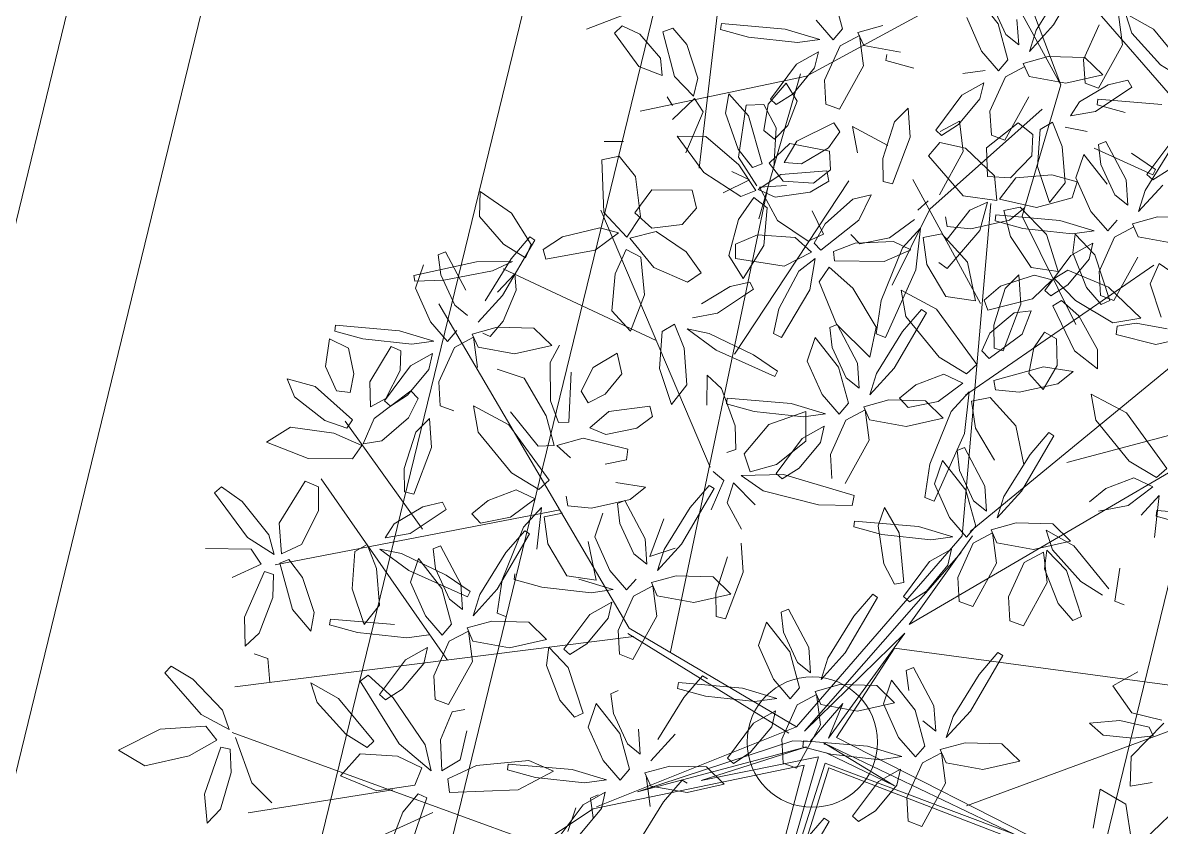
# Model space of a CAD drawing. Header units: millimetres. Extents: x 4980 to 19099, y 3891 to 5773.
# Drawn here: x 11190.07 to 11234.84, y 4907.15 to 4938.8 of the extents above; entities that cross this region are included whole.
import ezdxf

# ---------------------------------------------------------------- set-up
doc = ezdxf.new("R2010")
doc.units = ezdxf.units.MM
for name, color, linetype, lineweight in [('no3_ahşap gorunus on kalın', 34, 'Continuous', 20), ('no3_ölçü tefriş', 252, 'Continuous', 0), ('Poltroncine_Stift_Nr__1', 1, 'Continuous', 20)]:
    doc.layers.add(name, color=color, linetype=linetype, lineweight=lineweight)

# ---------------------------------------------------------------- blocks, each defined once
blk = doc.blocks.new('p34')
at = {"color": 68}
for p, q in [((1685.294, -14118.438), (1684.949, -14119.593)), ((1686.489, -14119.835), (1685.294, -14118.438)), ((1684.949, -14119.593), (1685.738, -14121.191)), ((1687.031, -14121.555), (1686.489, -14119.835)), ((1687.424, -14121.267), (1688.687, -14119.488)), ((1688.687, -14119.488), (1688.993, -14119.67)), ((1688.993, -14119.67), (1688.702, -14120.628)), ((1694.211, -14121.641), (1693.807, -14119.884)), ((1694.626, -14121.385), (1696.025, -14119.712)), ((1696.025, -14119.712), (1696.316, -14119.918)), ((1696.316, -14119.918), (1695.95, -14120.849)), ((1688.702, -14120.628), (1687.794, -14122.038)), ((1685.738, -14121.191), (1686.597, -14122.104)), ((1692.951, -14121.176), (1693.734, -14122.154)), ((1695.95, -14120.849), (1694.933, -14122.183)), ((1698.209, -14122.976), (1698.443, -14121.227)), ((1698.443, -14121.227), (1699.246, -14122.005)), ((1686.597, -14122.104), (1687.031, -14121.555)), ((1687.116, -14122.482), (1687.424, -14121.267)), ((1693.734, -14122.154), (1694.211, -14121.641)), ((1694.222, -14122.572), (1694.626, -14121.385)), ((1700.445, -14121.879), (1701.061, -14121.423)), ((1701.061, -14121.423), (1701.022, -14122.574)), ((1687.794, -14122.038), (1687.116, -14122.482)), ((1690.45, -14122.307), (1691.557, -14122.016)), ((1691.557, -14122.016), (1693.491, -14122.355)), ((1699.246, -14122.005), (1699.411, -14123.716)), ((1699.815, -14123.25), (1700.445, -14121.879)), ((1683.335, -14122.517), (1684.416, -14122.139)), ((1683.99, -14122.893), (1683.335, -14122.517)), ((1684.416, -14122.139), (1686.37, -14122.324)), ((1686.37, -14122.324), (1686.371, -14122.701)), ((1691.074, -14122.734), (1690.45, -14122.307)), ((1693.491, -14122.355), (1693.461, -14122.731)), ((1694.933, -14122.183), (1694.222, -14122.572)), ((1694.323, -14122.844), (1695.467, -14122.467)), ((1695.467, -14122.467), (1697.314, -14123.072)), ((1685.497, -14122.955), (1683.99, -14122.893)), ((1685.284, -14123.84), (1686.868, -14122.79)), ((1686.371, -14122.701), (1685.497, -14122.955)), ((1690.238, -14122.735), (1690.186, -14123.299)), ((1692.571, -14122.915), (1691.074, -14122.734)), ((1692.288, -14123.78), (1693.95, -14122.86)), ((1693.461, -14122.731), (1692.571, -14122.915)), ((1693.95, -14122.86), (1694.164, -14123.17)), ((1694.861, -14123.512), (1694.323, -14122.844)), ((1698.616, -14124.664), (1698.209, -14122.976)), ((1701.022, -14122.574), (1700.103, -14124.31)), ((1701.061, -14123.421), (1701.893, -14122.78)), ((1701.893, -14122.78), (1702.978, -14122.672)), ((1702.978, -14122.672), (1702.802, -14123.489)), ((1703.326, -14122.803), (1703.296, -14123.94)), ((1703.555, -14122.777), (1703.326, -14122.803)), ((1703.945, -14125.271), (1703.555, -14122.777)), ((1690.186, -14123.299), (1689.295, -14123.599)), ((1694.164, -14123.17), (1693.613, -14123.859)), ((1697.314, -14123.072), (1697.217, -14123.63)), ((1699.734, -14124.16), (1699.815, -14123.25)), ((1701.124, -14123.956), (1701.061, -14123.421)), ((1684.711, -14124.793), (1685.284, -14123.84)), ((1691.641, -14124.685), (1692.288, -14123.78)), ((1693.613, -14123.859), (1692.377, -14124.635)), ((1696.306, -14123.858), (1694.861, -14123.512)), ((1697.217, -14123.63), (1696.306, -14123.858)), ((1699.411, -14123.716), (1699.2, -14124.897)), ((1702.802, -14123.489), (1701.874, -14123.928)), ((1700.103, -14124.31), (1699.734, -14124.16)), ((1701.874, -14123.928), (1701.124, -14123.956)), ((1703.296, -14123.94), (1703.547, -14125.868)), ((1692.377, -14124.635), (1691.641, -14124.685)), ((1700.764, -14124.872), (1701.712, -14124.614)), ((1701.712, -14124.614), (1703.257, -14125.099)), ((1688.976, -14125.589), (1689.667, -14125.164)), ((1689.667, -14125.164), (1689.325, -14126.37)), ((1699.286, -14124.939), (1700.349, -14125.122)), ((1700.349, -14125.122), (1701.751, -14126.266)), ((1701.221, -14125.379), (1700.764, -14124.872)), ((1703.257, -14125.099), (1703.184, -14125.512)), ((1688.029, -14126.973), (1688.976, -14125.589)), ((1692.049, -14125.343), (1692.018, -14126.48)), ((1692.278, -14125.317), (1692.049, -14125.343)), ((1692.667, -14127.812), (1692.278, -14125.317)), ((1695.087, -14125.618), (1693.644, -14125.86)), ((1695.477, -14126.027), (1695.087, -14125.618)), ((1701.13, -14125.352), (1700.98, -14125.63)), ((1700.98, -14125.63), (1701.55, -14126.177)), ((1702.703, -14126.023), (1701.13, -14125.352)), ((1702.428, -14125.664), (1701.221, -14125.379)), ((1703.184, -14125.512), (1702.428, -14125.664)), ((1703.869, -14126.683), (1703.945, -14125.271)), ((1705.716, -14125.489), (1704.572, -14126.373)), ((1706.689, -14125.575), (1705.716, -14125.489)), ((1706.194, -14125.302), (1705.982, -14125.394)), ((1705.982, -14125.394), (1706.287, -14126.49)), ((1707.299, -14127.572), (1706.194, -14125.302)), ((1693.644, -14125.86), (1692.385, -14126.661)), ((1703.383, -14126.748), (1702.703, -14126.023)), ((1703.547, -14125.868), (1703.869, -14126.683)), ((1707.203, -14126.043), (1706.464, -14126.322)), ((1707.389, -14126.297), (1707.203, -14126.043)), ((1689.325, -14126.37), (1688.013, -14128.112)), ((1692.018, -14126.48), (1692.27, -14128.408)), ((1701.524, -14126.619), (1700.696, -14126.424)), ((1701.751, -14126.266), (1701.524, -14126.619)), ((1701.55, -14126.177), (1702.731, -14126.754)), ((1704.572, -14126.373), (1703.983, -14127.201)), ((1706.464, -14126.322), (1705.435, -14127.14)), ((1706.287, -14126.49), (1707.094, -14128.259)), ((1687.712, -14127.922), (1688.029, -14126.973)), ((1688.155, -14129.106), (1690.188, -14127.026)), ((1690.188, -14127.026), (1690.491, -14127.284)), ((1692.385, -14126.661), (1693.274, -14127.065)), ((1693.274, -14127.065), (1694.647, -14126.612)), ((1702.731, -14126.754), (1703.383, -14126.748)), ((1686.147, -14128.698), (1686.38, -14127.164)), ((1686.38, -14127.164), (1687.41, -14127.715)), ((1690.491, -14127.284), (1689.854, -14128.445)), ((1701.457, -14127.525), (1702.356, -14127.25)), ((1702.356, -14127.25), (1703.816, -14127.522)), ((1703.983, -14127.201), (1704.488, -14127.457)), ((1705.435, -14127.14), (1705.16, -14127.731)), ((1687.41, -14127.715), (1687.674, -14129.158)), ((1688.013, -14128.112), (1687.712, -14127.922)), ((1691.425, -14128.564), (1689.852, -14127.893)), ((1703.816, -14127.522), (1704.388, -14128.161)), ((1704.388, -14128.161), (1703.265, -14128.596)), ((1704.492, -14128.078), (1704.044, -14128.424)), ((1704.987, -14128.966), (1704.492, -14128.078)), ((1705.009, -14128.198), (1706.251, -14128.874)), ((1686.713, -14130.086), (1686.147, -14128.698)), ((1692.105, -14129.288), (1691.425, -14128.564)), ((1692.27, -14128.408), (1692.591, -14129.223)), ((1704.044, -14128.424), (1704.133, -14129.884)), ((1704.632, -14128.476), (1704.57, -14128.785)), ((1687.417, -14130.585), (1688.155, -14129.106)), ((1687.674, -14129.158), (1687.45, -14130.202)), ((1675.098, -14130.847), (1676.139, -14129.606)), ((1676.139, -14129.606), (1676.493, -14129.832)), ((1685.572, -14129.886), (1684.031, -14129.676)), ((1703.386, -14129.355), (1703.285, -14130.469)), ((1676.493, -14129.832), (1676.343, -14130.589)), ((1686.415, -14130.294), (1685.572, -14129.886)), ((1687.45, -14130.202), (1686.713, -14130.086)), ((1684.331, -14130.496), (1686.349, -14130.665)), ((1686.349, -14130.665), (1686.415, -14130.294))]:
    blk.add_line(p, q, dxfattribs=at)
at = {"color": 44}
for p, q in [((1694.436, -14137.067), (1688.808, -14122.302)), ((1685.654, -14135.103), (1687.026, -14122.623)), ((1698.592, -14133.078), (1693.838, -14122.703)), ((1691.802, -14130.168), (1697.552, -14123.652)), ((1686.342, -14129.293), (1684.107, -14123.977)), ((1696.572, -14127.998), (1699.979, -14124.041)), ((1685.85, -14131.036), (1680.9, -14124.728)), ((1694.72, -14136.809), (1705.34, -14126.519)), ((1679.44, -14133.399), (1676.031, -14128.502)), ((1705.965, -14135.169), (1707.275, -14128.65)), ((1676.283, -14137.346), (1673.404, -14131.319)), ((1701.623, -14138.41), (1710.428, -14131.837)), ((1682.755, -14132.766), (1671.775, -14134.094)), ((1687.482, -14137.116), (1682.755, -14132.766)), ((1676.318, -14137.098), (1670.396, -14136.858)), ((1692.198, -14143.891), (1694.497, -14136.818)), ((1692.508, -14144.125), (1694.72, -14136.809)), ((1691.114, -14144.782), (1687.482, -14137.116)), ((1692.508, -14144.125), (1687.589, -14137.234)), ((1682.842, -14144.569), (1676.283, -14137.346)), ((1694.199, -14138.612), (1712.916, -14138.004)), ((1691.944, -14144.122), (1688.533, -14138.654)), ((1688.533, -14138.654), (1691.834, -14144.693)), ((1706.176, -14138.29), (1713.856, -14141.038)), ((1691.834, -14144.693), (1689.564, -14140.991)), ((1689.564, -14140.991), (1691.56, -14145.247)), ((1677.216, -14146.653), (1672.35, -14143.293)), ((1710.391, -14147.209), (1714.509, -14143.47)), ((1692.072, -14144.782), (1691.944, -14144.122)), ((1692.412, -14144.474), (1697.09, -14147.395)), ((1700.697, -14148.791), (1692.412, -14144.474)), ((1692.508, -14144.125), (1701.348, -14148.674)), ((1681.141, -14144.583), (1678.323, -14147.141)), ((1691.114, -14144.782), (1681.141, -14144.583)), ((1691.56, -14145.247), (1681.376, -14144.838)), ((1681.376, -14144.838), (1691.38, -14145.568)), ((1693.827, -14145.686), (1692.072, -14144.782)), ((1683.379, -14145.161), (1673.489, -14159.11)), ((1681.275, -14145.128), (1678.323, -14147.141)), ((1691.245, -14145.741), (1681.275, -14145.128)), ((1690.433, -14153.439), (1692.127, -14145.361)), ((1692.127, -14145.361), (1691.165, -14148.417)), ((1689.745, -14157.312), (1691.245, -14145.741)), ((1692.477, -14145.759), (1689.745, -14157.312)), ((1691.38, -14145.568), (1690.433, -14153.439)), ((1691.165, -14148.417), (1691.795, -14145.506)), ((1697.09, -14147.395), (1692.365, -14145.451)), ((1692.365, -14145.451), (1693.827, -14145.686)), ((1696.426, -14147.139), (1692.477, -14145.759)), ((1701.348, -14148.674), (1714.309, -14146.676)), ((1672.948, -14146.882), (1669.312, -14149.94)), ((1678.323, -14147.141), (1672.948, -14146.882)), ((1696.426, -14147.139), (1697.633, -14158.576)), ((1701.444, -14149.067), (1697.468, -14147.471)), ((1709.373, -14159.799), (1697.468, -14147.471)), ((1706.751, -14147.489), (1713.483, -14153.476)), ((1701.586, -14148.938), (1711.355, -14156.272)), ((1691.075, -14151.353), (1700.732, -14165.701)), ((1705.13, -14151.986), (1709.373, -14159.799))]:
    blk.add_line(p, q, dxfattribs=at)
at = {"color": 66}
for p, q in [((1699.2, -14124.897), (1698.616, -14124.664)), ((1699.567, -14125.617), (1699.286, -14124.939)), ((1700.696, -14126.424), (1699.567, -14125.617)), ((1694.647, -14126.612), (1695.477, -14126.027)), ((1695.413, -14126.554), (1694.872, -14127.859)), ((1695.445, -14127.429), (1695.413, -14126.554)), ((1706.106, -14127.429), (1707.389, -14126.297)), ((1696.51, -14126.865), (1695.893, -14126.654)), ((1695.893, -14126.654), (1696.293, -14127.563)), ((1697.432, -14127.802), (1696.51, -14126.865)), ((1697.827, -14127.336), (1697.837, -14126.959)), ((1697.837, -14126.959), (1698.717, -14126.729)), ((1698.717, -14126.729), (1700.222, -14126.833)), ((1700.222, -14126.833), (1700.867, -14127.227)), ((1695.041, -14129.331), (1695.445, -14127.429)), ((1699.776, -14127.575), (1697.827, -14127.336)), ((1700.867, -14127.227), (1699.776, -14127.575)), ((1709.056, -14127.259), (1708.222, -14128.44)), ((1710.011, -14127.055), (1709.056, -14127.259)), ((1709.476, -14128.448), (1710.011, -14127.055)), ((1689.852, -14127.893), (1689.702, -14128.17)), ((1694.872, -14127.859), (1694.409, -14130.341)), ((1696.293, -14127.563), (1697.554, -14128.72)), ((1697.787, -14128.508), (1697.432, -14127.802)), ((1701.39, -14128.088), (1701.457, -14127.525)), ((1707.641, -14128.944), (1707.299, -14127.572)), ((1689.702, -14128.17), (1690.272, -14128.717)), ((1694.438, -14128.029), (1693.294, -14128.913)), ((1695.411, -14128.115), (1694.438, -14128.029)), ((1694.491, -14129.289), (1695.411, -14128.115)), ((1707.732, -14128.861), (1705.883, -14128.258)), ((1707.094, -14128.259), (1707.641, -14128.944)), ((1689.854, -14128.445), (1688.351, -14130.104)), ((1690.272, -14128.717), (1691.453, -14129.294)), ((1694.829, -14129.969), (1696.111, -14128.837)), ((1695.925, -14128.583), (1695.186, -14128.862)), ((1696.111, -14128.837), (1695.925, -14128.583)), ((1697.554, -14128.72), (1697.787, -14128.508)), ((1700.797, -14129.224), (1701.756, -14128.794)), ((1701.756, -14128.794), (1701.364, -14130.323)), ((1704.57, -14128.785), (1705.276, -14129.141)), ((1707.196, -14129.148), (1706.333, -14128.656)), ((1708.222, -14128.44), (1707.903, -14129.405)), ((1708.46, -14129.501), (1709.476, -14128.448)), ((1693.294, -14128.913), (1692.706, -14129.742)), ((1695.186, -14128.862), (1694.157, -14129.68)), ((1699.551, -14130.874), (1700.797, -14129.224)), ((1705.293, -14130.379), (1704.987, -14128.966)), ((1705.276, -14129.141), (1706.574, -14129.345)), ((1706.251, -14128.874), (1708.67, -14129.595)), ((1706.574, -14129.345), (1707.196, -14129.148)), ((1708.746, -14129.378), (1707.732, -14128.861)), ((1691.453, -14129.294), (1692.105, -14129.288)), ((1693.21, -14129.997), (1694.491, -14129.289)), ((1694.157, -14129.68), (1693.882, -14130.271)), ((1694.634, -14130.393), (1695.041, -14129.331)), ((1707.903, -14129.405), (1708.46, -14129.501)), ((1708.67, -14129.595), (1708.746, -14129.378)), ((1688.351, -14130.104), (1687.417, -14130.585)), ((1690.112, -14130.628), (1690.18, -14130.065)), ((1690.18, -14130.065), (1691.078, -14129.79)), ((1691.078, -14129.79), (1692.539, -14130.062)), ((1692.539, -14130.062), (1693.111, -14130.701)), ((1692.706, -14129.742), (1693.21, -14129.997)), ((1693.882, -14130.271), (1694.829, -14129.969)), ((1697.617, -14129.738), (1697.348, -14130.162)), ((1697.348, -14130.162), (1697.846, -14131.243)), ((1698.284, -14130.237), (1697.617, -14129.738)), ((1708.045, -14130.193), (1708.391, -14129.995)), ((1708.391, -14129.995), (1709.057, -14130.621)), ((1672.087, -14130.966), (1671.902, -14130.222)), ((1676.343, -14130.589), (1675.616, -14131.594)), ((1691.987, -14131.136), (1690.112, -14130.628)), ((1693.214, -14130.618), (1692.766, -14130.964)), ((1693.709, -14131.506), (1693.214, -14130.618)), ((1694.409, -14130.341), (1694.634, -14130.393)), ((1698.948, -14131.205), (1698.284, -14130.237)), ((1708.844, -14131.988), (1708.045, -14130.193)), ((1709.057, -14130.621), (1709.746, -14131.962)), ((1674.972, -14131.821), (1675.098, -14130.847)), ((1688.696, -14130.645), (1687.526, -14130.988)), ((1687.526, -14130.988), (1688.114, -14131.581)), ((1689.872, -14130.835), (1688.696, -14130.645)), ((1690.074, -14131.295), (1689.872, -14130.835)), ((1693.111, -14130.701), (1691.987, -14131.136)), ((1692.766, -14130.964), (1692.855, -14132.424)), ((1694.606, -14130.798), (1693.732, -14130.738)), ((1693.732, -14130.738), (1694.973, -14131.414)), ((1699.174, -14132.068), (1699.551, -14130.874)), ((1675.044, -14132.3), (1676.639, -14131.445)), ((1676.639, -14131.445), (1676.878, -14131.79)), ((1686.764, -14131.488), (1687.271, -14131.287)), ((1687.498, -14134.079), (1686.764, -14131.488)), ((1687.271, -14131.287), (1688.052, -14132.266)), ((1697.846, -14131.243), (1698.783, -14132.024)), ((1698.783, -14132.024), (1698.948, -14131.205)), ((1675.616, -14131.594), (1674.972, -14131.821)), ((1676.878, -14131.79), (1676.379, -14132.479)), ((1688.114, -14131.581), (1689.287, -14131.57)), ((1674.2, -14132.216), (1673.92, -14132.499)), ((1674.467, -14133.211), (1675.044, -14132.3)), ((1688.052, -14132.266), (1688.726, -14134.221)), ((1699.623, -14132.377), (1699.174, -14132.068)), ((1673.386, -14132.626), (1674.396, -14133.275)), ((1676.379, -14132.479), (1675.201, -14133.212)), ((1674.396, -14133.275), (1673.956, -14133.724)), ((1675.201, -14133.212), (1674.467, -14133.211)), ((1673.956, -14133.724), (1672.241, -14133.452)), ((1677.272, -14133.626), (1677.241, -14134.764)), ((1677.501, -14133.601), (1677.272, -14133.626)), ((1677.89, -14136.095), (1677.501, -14133.601)), ((1688.166, -14133.487), (1688.136, -14134.625)), ((1688.395, -14133.462), (1688.166, -14133.487)), ((1688.785, -14135.956), (1688.395, -14133.462)), ((1688.549, -14135.256), (1687.498, -14134.079)), ((1688.136, -14134.625), (1688.387, -14136.553)), ((1688.726, -14134.221), (1688.549, -14135.256)), ((1677.241, -14134.764), (1677.493, -14136.692)), ((1671.792, -14136.131), (1671.058, -14135.243)), ((1671.638, -14136.465), (1672.554, -14135.503)), ((1671.951, -14135.381), (1671.792, -14136.131)), ((1672.554, -14135.503), (1674.621, -14135.305)), ((1674.621, -14135.305), (1674.8, -14135.974)), ((1674.8, -14135.974), (1674.036, -14136.66)), ((1670.178, -14136.083), (1671.155, -14136.461)), ((1675.075, -14136.176), (1674.925, -14136.453)), ((1676.648, -14136.847), (1675.075, -14136.176)), ((1677.814, -14137.507), (1677.89, -14136.095)), ((1670.508, -14137.585), (1671.613, -14136.585)), ((1671.155, -14136.461), (1670.892, -14137.062)), ((1671.613, -14136.585), (1671.927, -14137.595)), ((1672.054, -14137.426), (1672.614, -14136.724)), ((1674.036, -14136.66), (1672.481, -14136.956)), ((1672.614, -14136.724), (1673.558, -14137.339)), ((1674.925, -14136.453), (1675.495, -14137.001)), ((1677.328, -14137.572), (1676.648, -14136.847)), ((1677.493, -14136.692), (1677.814, -14137.507)), ((1673.558, -14137.339), (1673.639, -14138.924)), ((1675.495, -14137.001), (1676.676, -14137.578)), ((1678.517, -14137.197), (1677.929, -14138.025)), ((1672.267, -14138.604), (1672.054, -14137.426)), ((1676.676, -14137.578), (1677.328, -14137.572)), ((1678.433, -14138.281), (1679.714, -14137.573)), ((1675.403, -14138.349), (1676.301, -14138.074)), ((1676.301, -14138.074), (1677.762, -14138.346)), ((1677.929, -14138.025), (1678.433, -14138.281)), ((1675.335, -14138.911), (1675.403, -14138.349)), ((1677.762, -14138.346), (1678.334, -14138.985)), ((1673.639, -14138.924), (1672.934, -14139.129)), ((1677.21, -14139.42), (1675.335, -14138.911)), ((1678.334, -14138.985), (1677.21, -14139.42)), ((1678.437, -14138.902), (1677.989, -14139.247)), ((1678.932, -14139.79), (1678.437, -14138.902)), ((1673.828, -14140.004), (1674.787, -14139.573)), ((1674.787, -14139.573), (1674.396, -14141.103)), ((1677.989, -14139.247), (1678.078, -14140.708)), ((1677.63, -14140.231), (1677.599, -14141.368)), ((1677.859, -14140.206), (1677.63, -14140.231))]:
    blk.add_line(p, q, dxfattribs=at)
at = {"color": 64}
for p, q in [((1704.133, -14129.884), (1704.797, -14131.22)), ((1701.364, -14130.323), (1699.623, -14132.377)), ((1700.821, -14131.648), (1701.878, -14130.272)), ((1703.285, -14130.469), (1702.057, -14131.672)), ((1704.797, -14131.22), (1705.293, -14130.379)), ((1696.454, -14131.401), (1694.606, -14130.798)), ((1694.015, -14132.919), (1693.709, -14131.506)), ((1694.056, -14131.628), (1695.374, -14131.51)), ((1694.973, -14131.414), (1697.392, -14132.135)), ((1695.374, -14131.51), (1697.589, -14131.832)), ((1697.468, -14131.918), (1696.454, -14131.401)), ((1702.674, -14131.693), (1704.136, -14131.323)), ((1704.136, -14131.323), (1704.878, -14131.515)), ((1710.362, -14131.973), (1712.36, -14131.405)), ((1712.36, -14131.405), (1712.656, -14132.03)), ((1694.01, -14132.023), (1694.056, -14131.628)), ((1695.498, -14131.964), (1695.467, -14133.101)), ((1695.726, -14131.939), (1695.498, -14131.964)), ((1697.392, -14132.135), (1697.468, -14131.918)), ((1697.589, -14131.832), (1698.51, -14132.338)), ((1701.005, -14132.25), (1700.821, -14131.648)), ((1702.057, -14131.672), (1701.005, -14132.25)), ((1701.915, -14132.202), (1702.674, -14131.693)), ((1709.746, -14131.962), (1709.726, -14132.729)), ((1698.51, -14132.338), (1696.87, -14132.551)), ((1700.676, -14132.987), (1701.027, -14132.343)), ((1701.027, -14132.343), (1701.553, -14133.285)), ((1702.029, -14132.583), (1701.915, -14132.202)), ((1703.958, -14132.208), (1702.029, -14132.583)), ((1709.726, -14132.729), (1708.844, -14131.988)), ((1709.636, -14133.084), (1710.362, -14131.973)), ((1712.656, -14132.03), (1712.029, -14132.843)), ((1692.855, -14132.424), (1693.519, -14133.76)), ((1697.182, -14132.921), (1698.174, -14132.525)), ((1698.174, -14132.525), (1698.489, -14133.202)), ((1702.946, -14133.155), (1703.323, -14132.77)), ((1703.323, -14132.77), (1704.345, -14133.016)), ((1712.029, -14132.843), (1710.553, -14133.415)), ((1693.519, -14133.76), (1694.015, -14132.919)), ((1695.467, -14133.101), (1695.718, -14135.029)), ((1696.131, -14133.945), (1697.182, -14132.921)), ((1699.172, -14133.181), (1698.827, -14133.333)), ((1701.553, -14133.285), (1701.542, -14135.094)), ((1703.439, -14133.722), (1702.946, -14133.155)), ((1704.345, -14133.016), (1705.111, -14133.791)), ((1706.084, -14134.092), (1706.68, -14133.201)), ((1706.68, -14133.201), (1708.13, -14132.973)), ((1708.13, -14132.973), (1709.159, -14133.168)), ((1708.726, -14134.39), (1709.632, -14133.207)), ((1709.159, -14133.168), (1709.009, -14133.807)), ((1709.632, -14133.207), (1710.124, -14134.144)), ((1710.553, -14133.415), (1709.636, -14133.084)), ((1710.218, -14133.955), (1710.642, -14133.163)), ((1710.642, -14133.163), (1711.681, -14133.597)), ((1698.827, -14133.333), (1698.959, -14134.26)), ((1701.9, -14134.124), (1702.007, -14133.45)), ((1702.007, -14133.45), (1702.804, -14134.026)), ((1704.364, -14134.167), (1703.439, -14133.722)), ((1711.681, -14133.597), (1712.048, -14135.141)), ((1691.321, -14134.842), (1692.515, -14134.003)), ((1692.515, -14134.003), (1693.247, -14133.916)), ((1693.247, -14133.916), (1692.648, -14134.852)), ((1696.248, -14135.107), (1696.131, -14133.945)), ((1702.436, -14135.243), (1701.9, -14134.124)), ((1702.804, -14134.026), (1703.397, -14135.533)), ((1705.111, -14133.791), (1704.364, -14134.167)), ((1707.601, -14134.295), (1706.084, -14134.092)), ((1709.009, -14133.807), (1707.601, -14134.295)), ((1710.124, -14134.144), (1709.626, -14135.48)), ((1710.641, -14135.074), (1710.218, -14133.955)), ((1712.824, -14135.418), (1713.963, -14134.069)), ((1713.963, -14134.069), (1714.22, -14135.158)), ((1693.301, -14134.514), (1693.151, -14134.791)), ((1694.874, -14135.185), (1693.301, -14134.514)), ((1696.04, -14135.844), (1696.116, -14134.433)), ((1697.652, -14134.445), (1696.248, -14135.107)), ((1697.887, -14134.65), (1696.743, -14135.534)), ((1698.86, -14134.736), (1697.887, -14134.65)), ((1698.959, -14134.26), (1699.644, -14135.657)), ((1701.126, -14135.14), (1700.758, -14134.372)), ((1708.476, -14135.818), (1708.726, -14134.39)), ((1690.806, -14135.558), (1691.321, -14134.842)), ((1692.648, -14134.852), (1691.036, -14135.857)), ((1693.151, -14134.791), (1693.721, -14135.339)), ((1695.718, -14135.029), (1696.04, -14135.844)), ((1700.262, -14136.123), (1700.157, -14134.95)), ((1701.542, -14135.094), (1701.126, -14135.14)), ((1711.392, -14135.47), (1710.641, -14135.074)), ((1693.721, -14135.339), (1694.902, -14135.915)), ((1695.554, -14135.909), (1694.874, -14135.185)), ((1696.743, -14135.534), (1696.154, -14136.363)), ((1698.635, -14135.483), (1697.606, -14136.301)), ((1698.277, -14136.591), (1699.56, -14135.459)), ((1699.374, -14135.205), (1698.635, -14135.483)), ((1699.56, -14135.459), (1699.374, -14135.205)), ((1703.03, -14135.736), (1702.436, -14135.243)), ((1703.397, -14135.533), (1703.03, -14135.736)), ((1704.923, -14135.551), (1703.665, -14136.352)), ((1706.366, -14135.309), (1704.923, -14135.551)), ((1706.757, -14135.718), (1706.366, -14135.309)), ((1709.626, -14135.48), (1708.962, -14136.255)), ((1712.048, -14135.141), (1711.392, -14135.47)), ((1712.258, -14137.059), (1712.824, -14135.418)), ((1714.22, -14135.158), (1713.439, -14136.689)), ((1688.709, -14137.368), (1688.785, -14135.956)), ((1691.036, -14135.857), (1690.806, -14135.558)), ((1694.902, -14135.915), (1695.554, -14135.909)), ((1699.644, -14135.657), (1700.262, -14136.123)), ((1705.927, -14136.303), (1706.757, -14135.718)), ((1708.962, -14136.255), (1708.476, -14135.818)), ((1714.03, -14136.513), (1715.299, -14135.697)), ((1715.299, -14135.697), (1716.064, -14135.644)), ((1716.064, -14135.644), (1715.411, -14136.594)), ((1667.963, -14136.813), (1668.711, -14136.044)), ((1668.711, -14136.044), (1670.178, -14136.083)), ((1687.543, -14136.708), (1685.969, -14136.037)), ((1687.352, -14136.458), (1686.38, -14136.372)), ((1690.556, -14136.173), (1689.412, -14137.057)), ((1691.529, -14136.259), (1690.556, -14136.173)), ((1690.608, -14137.433), (1691.529, -14136.259)), ((1693.628, -14136.687), (1694.527, -14136.412)), ((1694.527, -14136.412), (1695.987, -14136.683)), ((1696.154, -14136.363), (1696.659, -14136.619)), ((1697.606, -14136.301), (1697.331, -14136.893)), ((1703.665, -14136.352), (1704.553, -14136.756)), ((1704.553, -14136.756), (1705.927, -14136.303)), ((1707.172, -14136.345), (1707.573, -14137.254)), ((1669.418, -14137.287), (1667.963, -14136.813)), ((1686.39, -14136.862), (1687.571, -14137.439)), ((1688.223, -14137.432), (1687.543, -14136.708)), ((1688.387, -14136.553), (1688.709, -14137.368)), ((1692.043, -14136.728), (1691.304, -14137.007)), ((1692.229, -14136.982), (1692.043, -14136.728)), ((1693.561, -14137.249), (1693.628, -14136.687)), ((1695.987, -14136.683), (1696.56, -14137.323)), ((1697.331, -14136.893), (1698.277, -14136.591)), ((1708.711, -14137.493), (1707.789, -14136.556)), ((1713.439, -14136.689), (1712.625, -14137.57)), ((1713.472, -14137.236), (1714.03, -14136.513)), ((1715.411, -14136.594), (1713.702, -14137.561)), ((1670.892, -14137.062), (1669.418, -14137.287)), ((1687.867, -14136.927), (1687.127, -14137.206)), ((1688.052, -14137.181), (1687.867, -14136.927)), ((1689.412, -14137.057), (1688.823, -14137.886)), ((1691.304, -14137.007), (1690.275, -14137.825)), ((1695.436, -14137.758), (1693.561, -14137.249)), ((1698.206, -14137.822), (1697.652, -14136.93)), ((1697.652, -14136.93), (1699.22, -14137.114)), ((1709.83, -14137.432), (1710.381, -14137.303)), ((1710.381, -14137.303), (1710.947, -14138.053)), ((1712.625, -14137.57), (1712.258, -14137.059)), ((1713.702, -14137.561), (1713.472, -14137.236)), ((1714.752, -14137.813), (1714.988, -14137.328)), ((1714.988, -14137.328), (1716.034, -14137.236)), ((1716.034, -14137.236), (1717.007, -14137.729)), ((1670.004, -14138.943), (1670.508, -14137.585)), ((1687.571, -14137.439), (1688.223, -14137.432)), ((1689.328, -14138.142), (1690.608, -14137.433)), ((1698.054, -14137.419), (1697.18, -14137.359)), ((1697.18, -14137.359), (1698.422, -14138.035)), ((1699.903, -14138.022), (1698.054, -14137.419)), ((1705.114, -14137.437), (1703.966, -14137.697)), ((1709.066, -14138.199), (1708.711, -14137.493)), ((1709.994, -14139.368), (1709.83, -14137.432)), ((1712.547, -14138.374), (1712.675, -14137.652)), ((1712.675, -14137.652), (1713.472, -14138.378)), ((1688.823, -14137.886), (1689.328, -14138.142)), ((1690.275, -14137.825), (1690, -14138.416)), ((1690, -14138.416), (1690.946, -14138.114)), ((1698.422, -14138.035), (1700.841, -14138.756)), ((1700.917, -14138.539), (1699.903, -14138.022)), ((1708.833, -14138.411), (1709.066, -14138.199)), ((1710.947, -14138.053), (1711.192, -14139.518)), ((1715.4, -14138.193), (1714.752, -14137.813)), ((1716.419, -14138.322), (1715.4, -14138.193)), ((1672.934, -14139.129), (1672.267, -14138.604)), ((1700.841, -14138.756), (1700.917, -14138.539)), ((1701.487, -14138.568), (1701.24, -14139.054)), ((1713.064, -14139.662), (1712.547, -14138.374)), ((1713.472, -14138.378), (1714.037, -14140.097)), ((1714.068, -14139.064), (1713.956, -14138.391)), ((1713.956, -14138.391), (1714.894, -14138.684)), ((1714.894, -14138.684), (1715.935, -14139.924)), ((1670.402, -14139.461), (1670.004, -14138.943)), ((1671.196, -14138.819), (1670.402, -14139.461)), ((1689.228, -14138.846), (1688.105, -14139.281)), ((1689.332, -14138.763), (1688.884, -14139.108)), ((1688.884, -14139.108), (1688.973, -14140.569)), ((1689.827, -14139.65), (1689.332, -14138.763)), ((1689.849, -14138.882), (1691.091, -14139.558)), ((1692.572, -14139.545), (1690.723, -14138.943)), ((1701.24, -14139.054), (1700.006, -14138.839)), ((1702.343, -14138.908), (1702.54, -14139.23)), ((1702.54, -14139.23), (1703.441, -14138.976)), ((1714.932, -14139.954), (1714.068, -14139.064)), ((1688.396, -14139.744), (1686.547, -14139.142)), ((1693.586, -14140.062), (1692.572, -14139.545)), ((1692.867, -14139.229), (1692.836, -14140.366)), ((1693.096, -14139.204), (1692.867, -14139.229)), ((1693.485, -14141.698), (1693.096, -14139.204)), ((1700.415, -14139.392), (1699.544, -14140.179)), ((1701.248, -14139.447), (1700.415, -14139.392)), ((1700.599, -14140.479), (1701.248, -14139.447)), ((1710.787, -14140.275), (1709.994, -14139.368)), ((1711.192, -14139.518), (1710.787, -14140.275)), ((1689.409, -14140.261), (1688.396, -14139.744)), ((1690.133, -14141.064), (1689.827, -14139.65)), ((1701.216, -14140.656), (1701.596, -14139.676)), ((1701.596, -14139.676), (1702.024, -14141.273)), ((1701.826, -14139.985), (1702.454, -14139.583)), ((1702.35, -14140.915), (1701.826, -14139.985)), ((1713.656, -14140.273), (1713.064, -14139.662)), ((1689.333, -14140.479), (1689.409, -14140.261)), ((1710.947, -14140.612), (1711.149, -14140.294)), ((1711.149, -14140.294), (1711.999, -14140.532)), ((1714.037, -14140.097), (1713.656, -14140.273)), ((1670.648, -14140.517), (1670.379, -14140.941)), ((1688.973, -14140.569), (1689.637, -14141.905)), ((1712.444, -14141.783), (1710.947, -14140.612)), ((1711.999, -14140.532), (1713.196, -14141.367)), ((1670.379, -14140.941), (1670.877, -14142.023)), ((1689.637, -14141.905), (1690.133, -14141.064)), ((1670.877, -14142.023), (1671.814, -14142.803)), ((1667.041, -14142.803), (1667.087, -14142.407)), ((1667.087, -14142.407), (1668.406, -14142.289)), ((1668.406, -14142.289), (1670.62, -14142.611)), ((1672.35, -14143.293), (1669.101, -14142.57)), ((1670.62, -14142.611), (1671.541, -14143.118)), ((1669.901, -14143.33), (1667.041, -14142.803)), ((1671.541, -14143.118), (1669.901, -14143.33)), ((1672.654, -14143.156), (1672.205, -14142.847)), ((1675.433, -14142.781), (1675.283, -14143.058)), ((1675.283, -14143.058), (1675.853, -14143.606)), ((1675.419, -14142.964), (1675.992, -14143.603)), ((1677.006, -14143.452), (1675.433, -14142.781)), ((1680.019, -14142.917), (1678.875, -14143.801)), ((1680.071, -14144.177), (1680.992, -14143.003)), ((1670.213, -14143.7), (1671.205, -14143.304)), ((1671.205, -14143.304), (1671.52, -14143.981)), ((1674.868, -14144.038), (1672.993, -14143.53)), ((1675.992, -14143.603), (1674.868, -14144.038)), ((1675.853, -14143.606), (1677.034, -14144.182)), ((1677.686, -14144.176), (1677.006, -14143.452)), ((1677.85, -14143.296), (1678.172, -14144.111)), ((1669.162, -14144.725), (1670.213, -14143.7)), ((1671.52, -14143.981), (1670.683, -14145.224)), ((1672.203, -14143.96), (1671.858, -14144.112)), ((1678.875, -14143.801), (1678.287, -14144.63)), ((1680.767, -14143.75), (1679.738, -14144.568)), ((1671.858, -14144.112), (1671.99, -14145.039)), ((1677.034, -14144.182), (1677.686, -14144.176)), ((1678.791, -14144.886), (1680.071, -14144.177)), ((1669.279, -14145.887), (1669.162, -14144.725)), ((1675.693, -14145.516), (1675.76, -14144.954)), ((1675.76, -14144.954), (1676.659, -14144.679)), ((1676.659, -14144.679), (1678.119, -14144.95)), ((1678.119, -14144.95), (1678.692, -14145.59)), ((1678.287, -14144.63), (1678.791, -14144.886)), ((1679.738, -14144.568), (1679.463, -14145.16)), ((1679.463, -14145.16), (1680.409, -14144.857)), ((1670.683, -14145.224), (1669.279, -14145.887)), ((1671.99, -14145.039), (1672.675, -14146.436)), ((1677.568, -14146.025), (1675.693, -14145.516)), ((1678.795, -14145.506), (1678.347, -14145.852)), ((1679.29, -14146.394), (1678.795, -14145.506)), ((1680.187, -14145.686), (1679.313, -14145.626)), ((1679.313, -14145.626), (1680.554, -14146.302)), ((1669.034, -14146.453), (1669.379, -14146.214)), ((1669.379, -14146.214), (1670.068, -14146.713)), ((1672.521, -14145.896), (1672.49, -14147.033)), ((1672.75, -14145.871), (1672.521, -14145.896)), ((1673.139, -14148.365), (1672.75, -14145.871)), ((1678.347, -14145.852), (1678.436, -14147.313)), ((1669.889, -14148.048), (1669.034, -14146.453)), ((1670.068, -14146.713), (1670.801, -14147.891)), ((1672.675, -14146.436), (1673.293, -14146.902)), ((1679.596, -14147.808), (1679.29, -14146.394)), ((1668.178, -14146.749), (1669.183, -14147.476)), ((1672.49, -14147.033), (1672.742, -14148.961)), ((1674.984, -14147.01), (1673.725, -14147.811)), ((1676.427, -14146.768), (1674.984, -14147.01)), ((1675.987, -14147.762), (1676.818, -14147.177)), ((1676.818, -14147.177), (1676.427, -14146.768)), ((1669.183, -14147.476), (1669.41, -14148.12)), ((1670.8, -14148.625), (1669.889, -14148.048)), ((1670.801, -14147.891), (1670.8, -14148.625)), ((1673.725, -14147.811), (1674.614, -14148.215)), ((1674.614, -14148.215), (1675.987, -14147.762)), ((1676.785, -14148.579), (1676.753, -14147.704)), ((1677.85, -14148.015), (1677.233, -14147.804)), ((1677.233, -14147.804), (1677.633, -14148.713)), ((1670.324, -14148.446), (1670.175, -14148.723)), ((1671.898, -14149.117), (1670.324, -14148.446)), ((1673.063, -14149.776), (1673.139, -14148.365)), ((1670.175, -14148.723), (1670.744, -14149.27)), ((1670.216, -14149.706), (1670.864, -14148.697)), ((1670.864, -14148.697), (1671.313, -14149.137)), ((1672.742, -14148.961), (1673.063, -14149.776)), ((1674.911, -14148.582), (1673.766, -14149.466)), ((1675.883, -14148.668), (1674.911, -14148.582)), ((1674.963, -14149.842), (1675.883, -14148.668)), ((1670.744, -14149.27), (1671.925, -14149.847)), ((1671.313, -14149.137), (1671.041, -14150.851)), ((1672.577, -14149.841), (1671.898, -14149.117)), ((1675.658, -14149.415), (1674.63, -14150.233)), ((1676.398, -14149.137), (1675.658, -14149.415)), ((1676.212, -14149.009), (1675.749, -14151.491)), ((1671.925, -14149.847), (1672.577, -14149.841)), ((1673.766, -14149.466), (1673.178, -14150.295)), ((1673.178, -14150.295), (1673.683, -14150.55)), ((1674.63, -14150.233), (1674.355, -14150.825)), ((1671.551, -14150.344), (1673.011, -14150.615)), ((1673.011, -14150.615), (1673.583, -14151.255)), ((1674.355, -14150.825), (1675.301, -14150.522)), ((1673.687, -14151.171), (1673.239, -14151.517)), ((1674.182, -14152.059), (1673.687, -14151.171)), ((1673.239, -14151.517), (1673.327, -14152.977))]:
    blk.add_line(p, q, dxfattribs=at)
at = {"color": 62}
for p, q in [((1706.693, -14136.245), (1706.151, -14137.55)), ((1706.725, -14137.12), (1706.693, -14136.245)), ((1696.56, -14137.323), (1695.436, -14137.758)), ((1696.663, -14137.239), (1696.215, -14137.585)), ((1697.158, -14138.127), (1696.663, -14137.239)), ((1706.32, -14139.022), (1706.725, -14137.12)), ((1707.573, -14137.254), (1708.833, -14138.411)), ((1696.215, -14137.585), (1696.304, -14139.046)), ((1704.734, -14138.111), (1705.114, -14137.437)), ((1706.151, -14137.55), (1705.689, -14140.032)), ((1717.007, -14137.729), (1716.419, -14138.322)), ((1697.464, -14139.541), (1697.158, -14138.127)), ((1703.441, -14138.976), (1704.734, -14138.111)), ((1704.196, -14138.439), (1704.165, -14139.576)), ((1704.425, -14138.414), (1704.196, -14138.439)), ((1704.814, -14140.908), (1704.425, -14138.414)), ((1696.304, -14139.046), (1696.968, -14140.382)), ((1705.913, -14140.084), (1706.32, -14139.022)), ((1696.968, -14140.382), (1697.464, -14139.541)), ((1704.165, -14139.576), (1704.416, -14141.504)), ((1707.24, -14139.93), (1707.316, -14139.582)), ((1707.316, -14139.582), (1708.316, -14139.555)), ((1708.316, -14139.555), (1709.94, -14139.971)), ((1695.964, -14140.404), (1695.975, -14140.027)), ((1695.975, -14140.027), (1696.855, -14139.797)), ((1696.855, -14139.797), (1698.359, -14139.901)), ((1702.454, -14139.583), (1703.798, -14140.247)), ((1709.326, -14140.566), (1707.24, -14139.93)), ((1709.94, -14139.971), (1710.576, -14140.474)), ((1715.651, -14140.233), (1714.932, -14139.954)), ((1715.935, -14139.924), (1715.651, -14140.233)), ((1692.836, -14140.366), (1693.088, -14142.294)), ((1693.51, -14140.28), (1693.586, -14140.062)), ((1697.913, -14140.644), (1695.964, -14140.404)), ((1699.004, -14140.296), (1697.913, -14140.644)), ((1703.798, -14140.247), (1704.641, -14141.55)), ((1705.689, -14140.032), (1705.913, -14140.084)), ((1710.576, -14140.474), (1709.326, -14140.566)), ((1701.191, -14142.894), (1701.216, -14140.656)), ((1703.505, -14141.82), (1702.35, -14140.915)), ((1704.738, -14142.319), (1704.814, -14140.908)), ((1709.724, -14140.847), (1708.264, -14141.905)), ((1710.381, -14141.086), (1709.724, -14140.847)), ((1701.999, -14140.989), (1701.849, -14141.266)), ((1701.849, -14141.266), (1702.419, -14141.813)), ((1702.024, -14141.273), (1701.881, -14144.178)), ((1703.572, -14141.66), (1701.999, -14140.989)), ((1706.585, -14141.125), (1705.441, -14142.009)), ((1707.558, -14141.211), (1706.585, -14141.125)), ((1706.638, -14142.385), (1707.558, -14141.211)), ((1709.787, -14142.189), (1710.381, -14141.086)), ((1710.662, -14141.231), (1711.019, -14141.112)), ((1711.104, -14143.144), (1710.662, -14141.231)), ((1711.019, -14141.112), (1711.537, -14141.86)), ((1713.196, -14141.367), (1713.529, -14142.025)), ((1690.67, -14141.779), (1690.521, -14142.056)), ((1692.243, -14142.45), (1690.67, -14141.779)), ((1693.409, -14143.109), (1693.485, -14141.698)), ((1702.419, -14141.813), (1703.6, -14142.39)), ((1704.641, -14141.55), (1703.505, -14141.82)), ((1704.252, -14142.384), (1703.572, -14141.66)), ((1704.416, -14141.504), (1704.738, -14142.319)), ((1708.072, -14141.68), (1707.333, -14141.958)), ((1708.258, -14141.934), (1708.072, -14141.68)), ((1713.529, -14142.025), (1712.444, -14141.783)), ((1690.521, -14142.056), (1691.09, -14142.603)), ((1695.257, -14141.915), (1694.112, -14142.799)), ((1696.229, -14142.001), (1695.257, -14141.915)), ((1695.309, -14143.175), (1696.229, -14142.001)), ((1705.441, -14142.009), (1704.853, -14142.838)), ((1707.333, -14141.958), (1706.304, -14142.776)), ((1706.976, -14143.065), (1708.258, -14141.934)), ((1708.264, -14141.905), (1707.316, -14143.481)), ((1708.521, -14143.442), (1709.787, -14142.189)), ((1711.537, -14141.86), (1711.955, -14143.309)), ((1714.154, -14142.358), (1715.034, -14142.128)), ((1715.034, -14142.128), (1716.539, -14142.232)), ((1716.539, -14142.232), (1717.184, -14142.627)), ((1691.09, -14142.603), (1692.271, -14143.18)), ((1692.923, -14143.174), (1692.243, -14142.45)), ((1693.088, -14142.294), (1693.409, -14143.109)), ((1696.743, -14142.47), (1696.004, -14142.748)), ((1696.929, -14142.724), (1696.743, -14142.47)), ((1703.6, -14142.39), (1704.252, -14142.384)), ((1705.357, -14143.093), (1706.638, -14142.385)), ((1714.144, -14142.735), (1714.154, -14142.358)), ((1717.184, -14142.627), (1716.093, -14142.974)), ((1694.112, -14142.799), (1693.524, -14143.628)), ((1696.004, -14142.748), (1694.975, -14143.566)), ((1695.647, -14143.855), (1696.929, -14142.724)), ((1701.483, -14144.185), (1701.191, -14142.894)), ((1702.327, -14143.162), (1703.225, -14142.886)), ((1703.225, -14142.886), (1704.686, -14143.158)), ((1704.686, -14143.158), (1705.258, -14143.797)), ((1704.853, -14142.838), (1705.357, -14143.093)), ((1706.304, -14142.776), (1706.029, -14143.368)), ((1711.805, -14144.05), (1711.104, -14143.144)), ((1716.093, -14142.974), (1714.144, -14142.735)), ((1692.271, -14143.18), (1692.923, -14143.174)), ((1694.028, -14143.883), (1695.309, -14143.175)), ((1694.975, -14143.566), (1694.7, -14144.158)), ((1707.316, -14143.481), (1708.521, -14143.442)), ((1711.955, -14143.309), (1711.805, -14144.05)), ((1690.93, -14144.514), (1690.998, -14143.952)), ((1690.998, -14143.952), (1691.896, -14143.677)), ((1691.896, -14143.677), (1693.357, -14143.948)), ((1693.357, -14143.948), (1693.929, -14144.588)), ((1693.524, -14143.628), (1694.028, -14143.883)), ((1694.7, -14144.158), (1695.647, -14143.855)), ((1704.134, -14144.232), (1702.259, -14143.724)), ((1705.258, -14143.797), (1704.134, -14144.232)), ((1705.361, -14143.714), (1704.913, -14144.06)), ((1705.856, -14144.602), (1705.361, -14143.714)), ((1708.601, -14144.497), (1706.753, -14143.894)), ((1709.204, -14144.484), (1710.162, -14144.053)), ((1710.162, -14144.053), (1709.771, -14145.583)), ((1714.353, -14145.55), (1715.553, -14143.855)), ((1715.553, -14143.855), (1716.176, -14144.156)), ((1694.032, -14144.504), (1693.584, -14144.85)), ((1694.527, -14145.392), (1694.032, -14144.504)), ((1700.684, -14144.451), (1700.653, -14145.588)), ((1700.912, -14144.426), (1700.684, -14144.451)), ((1701.302, -14146.92), (1700.912, -14144.426)), ((1701.881, -14144.178), (1701.483, -14144.185)), ((1704.913, -14144.06), (1705.002, -14145.52)), ((1709.615, -14145.014), (1708.601, -14144.497)), ((1716.176, -14144.156), (1716.196, -14145.183)), ((1692.805, -14145.023), (1690.93, -14144.514)), ((1691.807, -14144.554), (1691.776, -14145.691)), ((1692.036, -14144.529), (1691.807, -14144.554)), ((1692.425, -14147.023), (1692.036, -14144.529)), ((1693.929, -14144.588), (1692.805, -14145.023)), ((1693.584, -14144.85), (1693.673, -14146.31)), ((1695.424, -14144.684), (1694.55, -14144.624)), ((1694.55, -14144.624), (1695.791, -14145.3)), ((1697.273, -14145.287), (1695.424, -14144.684)), ((1694.833, -14146.806), (1694.527, -14145.392)), ((1695.791, -14145.3), (1698.21, -14146.021)), ((1698.286, -14145.804), (1697.273, -14145.287)), ((1699.554, -14145.948), (1700.951, -14145.379)), ((1700.951, -14145.379), (1701.704, -14145.45)), ((1709.539, -14145.231), (1709.615, -14145.014)), ((1711.431, -14145.614), (1711.577, -14145.243)), ((1712.488, -14145.313), (1713.866, -14145.927)), ((1716.196, -14145.183), (1715.404, -14146.554)), ((1682.035, -14146.289), (1680.187, -14145.686)), ((1686.774, -14145.531), (1689.193, -14146.252)), ((1689.269, -14146.035), (1688.255, -14145.518)), ((1691.776, -14145.691), (1692.028, -14147.62)), ((1698.21, -14146.021), (1698.286, -14145.804)), ((1700.653, -14145.588), (1700.904, -14147.516)), ((1701.704, -14145.45), (1700.877, -14146.242)), ((1713.178, -14146.512), (1711.431, -14145.614)), ((1714.482, -14146.871), (1714.353, -14145.55)), ((1689.193, -14146.252), (1689.269, -14146.035)), ((1698.865, -14146.541), (1699.554, -14145.948)), ((1700.877, -14146.242), (1699.022, -14146.884)), ((1713.866, -14145.927), (1714.33, -14146.537)), ((1715.316, -14146.301), (1716.398, -14145.989)), ((1716.398, -14145.989), (1717.651, -14146.962)), ((1667.195, -14146.953), (1667.421, -14146.6)), ((1667.421, -14146.6), (1668.178, -14146.749)), ((1680.554, -14146.302), (1682.973, -14147.023)), ((1693.673, -14146.31), (1694.337, -14147.646)), ((1699.022, -14146.884), (1698.865, -14146.541)), ((1714.33, -14146.537), (1713.178, -14146.512)), ((1715.404, -14146.554), (1714.482, -14146.871)), ((1715.481, -14147.184), (1715.316, -14146.301)), ((1668.436, -14147.994), (1667.195, -14146.953)), ((1689.61, -14147.104), (1689.461, -14147.381)), ((1691.184, -14147.775), (1689.61, -14147.104)), ((1692.349, -14148.435), (1692.425, -14147.023)), ((1694.337, -14147.646), (1694.833, -14146.806)), ((1698.487, -14147.001), (1698.337, -14147.278)), ((1700.06, -14147.672), (1698.487, -14147.001)), ((1701.226, -14148.331), (1701.302, -14146.92)), ((1714.592, -14148.459), (1714.557, -14146.969)), ((1714.557, -14146.969), (1715.527, -14147.391)), ((1716.513, -14147.792), (1715.481, -14147.184)), ((1717.651, -14146.962), (1717.346, -14147.63)), ((1678.436, -14147.313), (1679.1, -14148.649)), ((1689.461, -14147.381), (1690.03, -14147.929)), ((1692.028, -14147.62), (1692.349, -14148.435)), ((1694.197, -14147.24), (1693.052, -14148.124)), ((1695.169, -14147.326), (1694.197, -14147.24)), ((1694.249, -14148.5), (1695.169, -14147.326)), ((1698.337, -14147.278), (1698.907, -14147.825)), ((1713.239, -14147.728), (1714.163, -14147.235)), ((1714.163, -14147.235), (1714.447, -14147.826)), ((1715.527, -14147.391), (1715.976, -14148.744)), ((1717.346, -14147.63), (1716.513, -14147.792)), ((1669.41, -14148.12), (1668.436, -14147.994)), ((1678.772, -14148.952), (1677.85, -14148.015)), ((1678.546, -14148.611), (1678.614, -14148.049)), ((1678.614, -14148.049), (1679.513, -14147.773)), ((1679.1, -14148.649), (1679.596, -14147.808)), ((1679.513, -14147.773), (1680.973, -14148.045)), ((1690.03, -14147.929), (1691.211, -14148.505)), ((1691.863, -14148.499), (1691.184, -14147.775)), ((1694.587, -14149.181), (1695.869, -14148.049)), ((1695.684, -14147.795), (1694.944, -14148.074)), ((1695.869, -14148.049), (1695.684, -14147.795)), ((1698.907, -14147.825), (1700.088, -14148.402)), ((1700.74, -14148.396), (1700.06, -14147.672)), ((1711.2, -14148.02), (1711.845, -14148.414)), ((1712.252, -14148.813), (1713.239, -14147.728)), ((1714.447, -14147.826), (1713.655, -14149.089)), ((1691.211, -14148.505), (1691.863, -14148.499)), ((1693.052, -14148.124), (1692.464, -14148.953)), ((1692.969, -14149.209), (1694.249, -14148.5)), ((1715.292, -14149.728), (1714.592, -14148.459)), ((1666.521, -14149.301), (1666.997, -14148.615)), ((1666.997, -14148.615), (1668.023, -14148.565)), ((1668.023, -14148.565), (1668.726, -14148.827)), ((1668.289, -14150.142), (1669.805, -14148.893)), ((1668.726, -14148.827), (1668.579, -14149.346)), ((1669.805, -14148.893), (1670.088, -14149.173)), ((1677.633, -14148.713), (1678.894, -14149.87)), ((1677.898, -14148.713), (1677.868, -14149.85)), ((1678.127, -14148.688), (1677.898, -14148.713)), ((1678.517, -14151.182), (1678.127, -14148.688)), ((1680.422, -14149.119), (1678.546, -14148.611)), ((1679.127, -14149.658), (1678.772, -14148.952)), ((1681.545, -14148.684), (1680.422, -14149.119)), ((1680.97, -14149.376), (1681.66, -14148.951)), ((1681.66, -14148.951), (1681.318, -14150.157)), ((1692.464, -14148.953), (1692.969, -14149.209)), ((1693.915, -14148.892), (1693.641, -14149.483)), ((1698.814, -14149.174), (1699.713, -14148.898)), ((1712.346, -14149.882), (1712.252, -14148.813)), ((1715.976, -14148.744), (1715.944, -14149.764)), ((1667.564, -14149.618), (1666.521, -14149.301)), ((1668.579, -14149.346), (1667.564, -14149.618)), ((1670.088, -14149.173), (1669.663, -14149.982)), ((1675.301, -14150.522), (1676.584, -14149.391)), ((1676.584, -14149.391), (1676.398, -14149.137)), ((1680.023, -14150.76), (1680.97, -14149.376)), ((1689.87, -14149.839), (1689.938, -14149.277)), ((1689.938, -14149.277), (1690.836, -14149.002)), ((1690.836, -14149.002), (1692.297, -14149.274)), ((1692.297, -14149.274), (1692.869, -14149.913)), ((1693.641, -14149.483), (1694.587, -14149.181)), ((1698.747, -14149.736), (1698.814, -14149.174)), ((1713.655, -14149.089), (1712.346, -14149.882)), ((1669.711, -14151.349), (1670.216, -14149.706)), ((1678.894, -14149.87), (1679.127, -14149.658)), ((1691.745, -14150.348), (1689.87, -14149.839)), ((1692.973, -14149.83), (1692.525, -14150.175)), ((1693.468, -14150.717), (1692.973, -14149.83)), ((1715.944, -14149.764), (1715.292, -14149.728)), ((1667.812, -14151.191), (1668.289, -14150.142)), ((1669.663, -14149.982), (1668.556, -14151.005)), ((1681.318, -14150.157), (1680.006, -14151.9)), ((1692.869, -14149.913), (1691.745, -14150.348)), ((1692.525, -14150.175), (1692.613, -14151.636)), ((1694.364, -14150.01), (1693.49, -14149.949)), ((1693.49, -14149.949), (1694.731, -14150.625)), ((1713.193, -14150.27), (1713.925, -14150.182)), ((1713.925, -14150.182), (1713.326, -14151.119)), ((1670.584, -14151.181), (1670.652, -14150.619)), ((1670.652, -14150.619), (1671.551, -14150.344)), ((1675.974, -14151.543), (1676.381, -14150.481)), ((1679.705, -14151.709), (1680.023, -14150.76)), ((1668.556, -14151.005), (1667.812, -14151.191)), ((1671.041, -14150.851), (1670.154, -14152.377)), ((1672.459, -14151.69), (1670.584, -14151.181)), ((1670.154, -14152.377), (1669.711, -14151.349)), ((1675.078, -14151.351), (1674.204, -14151.291)), ((1674.204, -14151.291), (1675.445, -14151.967)), ((1676.927, -14151.954), (1675.078, -14151.351)), ((1675.701, -14151.263), (1675.552, -14151.54)), ((1675.552, -14151.54), (1676.122, -14152.088)), ((1677.275, -14151.934), (1675.701, -14151.263)), ((1675.749, -14151.491), (1675.974, -14151.543)), ((1674.487, -14153.473), (1674.182, -14152.059))]:
    blk.add_line(p, q, dxfattribs=at)
at = {"color": 60}
for p, q in [((1706.029, -14143.368), (1706.976, -14143.065)), ((1706.753, -14143.894), (1705.879, -14143.834)), ((1705.879, -14143.834), (1707.12, -14144.51)), ((1707.957, -14146.133), (1709.204, -14144.484)), ((1706.162, -14146.015), (1705.856, -14144.602)), ((1707.12, -14144.51), (1709.539, -14145.231)), ((1706.024, -14144.997), (1705.754, -14145.421)), ((1706.691, -14145.497), (1706.024, -14144.997)), ((1705.002, -14145.52), (1705.666, -14146.856)), ((1705.754, -14145.421), (1706.253, -14146.503)), ((1707.355, -14146.465), (1706.691, -14145.497)), ((1709.771, -14145.583), (1708.029, -14147.636)), ((1705.666, -14146.856), (1706.162, -14146.015)), ((1707.58, -14147.327), (1707.957, -14146.133)), ((1706.253, -14146.503), (1707.19, -14147.283)), ((1707.19, -14147.283), (1707.355, -14146.465)), ((1703.073, -14147.137), (1701.929, -14148.021)), ((1702.417, -14147.283), (1702.462, -14146.887)), ((1702.462, -14146.887), (1703.781, -14146.769)), ((1704.046, -14147.223), (1703.073, -14147.137)), ((1703.781, -14146.769), (1705.996, -14147.091)), ((1705.996, -14147.091), (1706.916, -14147.598)), ((1700.904, -14147.516), (1701.226, -14148.331)), ((1705.277, -14147.81), (1702.417, -14147.283)), ((1703.125, -14148.397), (1704.046, -14147.223)), ((1706.916, -14147.598), (1705.277, -14147.81)), ((1708.029, -14147.636), (1707.58, -14147.327)), ((1701.929, -14148.021), (1701.341, -14148.85)), ((1703.821, -14147.97), (1702.792, -14148.788)), ((1703.463, -14149.077), (1704.746, -14147.946)), ((1704.56, -14147.691), (1703.821, -14147.97)), ((1704.746, -14147.946), (1704.56, -14147.691)), ((1705.589, -14148.18), (1706.58, -14147.784)), ((1706.58, -14147.784), (1706.895, -14148.461)), ((1708.815, -14148.146), (1709.695, -14147.916)), ((1709.695, -14147.916), (1711.2, -14148.02)), ((1700.088, -14148.402), (1700.74, -14148.396)), ((1701.845, -14149.105), (1703.125, -14148.397)), ((1704.538, -14149.205), (1705.589, -14148.18)), ((1706.895, -14148.461), (1706.058, -14149.704)), ((1707.578, -14148.44), (1707.233, -14148.592)), ((1708.563, -14150.21), (1707.578, -14148.44)), ((1708.805, -14148.523), (1708.815, -14148.146)), ((1710.754, -14148.762), (1708.805, -14148.523)), ((1711.845, -14148.414), (1710.754, -14148.762)), ((1699.713, -14148.898), (1701.173, -14149.17)), ((1701.341, -14148.85), (1701.845, -14149.105)), ((1702.792, -14148.788), (1702.517, -14149.379)), ((1707.233, -14148.592), (1707.365, -14149.519)), ((1701.173, -14149.17), (1701.746, -14149.809)), ((1702.517, -14149.379), (1703.463, -14149.077)), ((1700.622, -14150.244), (1698.747, -14149.736)), ((1701.746, -14149.809), (1700.622, -14150.244)), ((1701.849, -14149.726), (1701.401, -14150.072)), ((1702.344, -14150.614), (1701.849, -14149.726)), ((1703.241, -14149.906), (1702.367, -14149.846)), ((1702.367, -14149.846), (1703.608, -14150.522)), ((1706.058, -14149.704), (1704.654, -14150.367)), ((1707.365, -14149.519), (1708.05, -14150.916)), ((1696.213, -14150.612), (1694.364, -14150.01)), ((1701.401, -14150.072), (1701.49, -14151.532)), ((1705.089, -14150.509), (1703.241, -14149.906)), ((1708.668, -14151.382), (1708.563, -14150.21)), ((1711.999, -14151.109), (1713.193, -14150.27)), ((1693.773, -14152.131), (1693.468, -14150.717)), ((1694.731, -14150.625), (1697.15, -14151.347)), ((1697.226, -14151.129), (1696.213, -14150.612)), ((1702.65, -14152.027), (1702.344, -14150.614)), ((1703.608, -14150.522), (1706.027, -14151.243)), ((1706.103, -14151.026), (1705.089, -14150.509)), ((1697.15, -14151.347), (1697.226, -14151.129)), ((1698.549, -14151.294), (1699.447, -14151.018)), ((1699.447, -14151.018), (1700.908, -14151.29)), ((1706.027, -14151.243), (1706.103, -14151.026)), ((1708.05, -14150.916), (1708.668, -14151.382)), ((1711.483, -14151.825), (1711.999, -14151.109)), ((1713.326, -14151.119), (1711.713, -14152.124)), ((1692.613, -14151.636), (1693.277, -14152.972)), ((1698.481, -14151.856), (1698.549, -14151.294)), ((1700.908, -14151.29), (1701.48, -14151.929)), ((1701.49, -14151.532), (1702.154, -14152.868)), ((1700.356, -14152.364), (1698.481, -14151.856)), ((1701.48, -14151.929), (1700.356, -14152.364)), ((1700.856, -14152.131), (1701.588, -14152.043)), ((1701.588, -14152.043), (1700.989, -14152.98)), ((1701.653, -14152.255), (1702.343, -14151.83)), ((1702.343, -14151.83), (1702.001, -14153.036)), ((1702.154, -14152.868), (1702.65, -14152.027)), ((1711.713, -14152.124), (1711.483, -14151.825)), ((1693.277, -14152.972), (1693.773, -14152.131)), ((1699.662, -14152.97), (1700.856, -14152.131)), ((1700.706, -14153.639), (1701.653, -14152.255)), ((1707.009, -14152.71), (1707.967, -14152.279)), ((1707.967, -14152.279), (1707.576, -14153.809)), ((1699.147, -14153.686), (1699.662, -14152.97)), ((1700.989, -14152.98), (1699.377, -14153.985)), ((1705.762, -14154.36), (1707.009, -14152.71)), ((1710.462, -14154.295), (1710.471, -14152.678)), ((1710.471, -14152.678), (1710.805, -14152.645)), ((1710.805, -14152.645), (1711.1, -14153.338)), ((1702.001, -14153.036), (1700.689, -14154.778)), ((1704.496, -14153.723), (1703.829, -14153.224)), ((1711.1, -14153.338), (1711.165, -14154.578)), ((1699.377, -14153.985), (1699.147, -14153.686)), ((1700.388, -14154.588), (1700.706, -14153.639)), ((1703.559, -14153.648), (1704.058, -14154.729)), ((1705.16, -14154.691), (1704.496, -14153.723)), ((1707.576, -14153.809), (1705.834, -14155.863)), ((1711.557, -14154.246), (1712.737, -14153.513)), ((1712.737, -14153.513), (1713.595, -14153.665)), ((1713.595, -14153.665), (1713.165, -14154.761)), ((1710.884, -14155.147), (1710.462, -14154.295)), ((1704.058, -14154.729), (1704.995, -14155.51)), ((1704.995, -14155.51), (1705.16, -14154.691)), ((1705.385, -14155.554), (1705.762, -14154.36)), ((1700.222, -14155.509), (1700.267, -14155.113)), ((1700.267, -14155.113), (1701.586, -14154.995)), ((1695.376, -14155.289), (1695.046, -14155.92)), ((1695.755, -14156.423), (1695.376, -14155.289)), ((1703.801, -14155.317), (1704.721, -14155.824)), ((1705.834, -14155.863), (1705.385, -14155.554)), ((1695.046, -14155.92), (1695.201, -14157.083)), ((1696.172, -14156.807), (1697.016, -14155.828)), ((1697.016, -14155.828), (1697.795, -14156.658)), ((1704.721, -14155.824), (1703.082, -14156.036)), ((1703.903, -14155.9), (1703.872, -14157.037)), ((1704.132, -14155.875), (1703.903, -14155.9)), ((1704.521, -14158.369), (1704.132, -14155.875)), ((1691.398, -14156.399), (1692.948, -14156.309)), ((1692.948, -14156.309), (1692.622, -14157.431)), ((1695.774, -14157.604), (1695.755, -14156.423)), ((1696.163, -14158.025), (1696.172, -14156.807)), ((1692.622, -14157.431), (1691.265, -14157.988)), ((1693.346, -14157.432), (1694.498, -14157.193)), ((1693.688, -14158.233), (1693.346, -14157.432)), ((1694.498, -14157.193), (1696.07, -14158.119)), ((1695.201, -14157.083), (1695.486, -14157.841)), ((1695.486, -14157.841), (1695.774, -14157.604)), ((1691.416, -14158.448), (1693.872, -14160.006))]:
    blk.add_line(p, q, dxfattribs=at)
at = {"color": 0}
blk.add_circle((1692.072, -14144.874, 33.324), 2.566, dxfattribs=at)
blk.add_circle((1692.127, -14145.361), 0.0214)
blk = doc.blocks.new('edc')
at = {"layer": 'Poltroncine_Stift_Nr__1', "linetype": 'Continuous'}
for p, q in [((-455272.844, -965869.832), (-455272.844, -966030.174)), ((-455267.72, -965869.832), (-455267.72, -966030.174))]:
    blk.add_line(p, q, dxfattribs=at)

msp = doc.modelspace()

# ---------------------------------------------------------------- linework, layer by layer
at = {"layer": 'no3_ahşap gorunus on kalın'}
msp.add_lwpolyline([(11228.868, 5017.66), (11190.875, 4861.884), (11224.878, 4853.591), (11262.871, 5009.366), (11228.868, 5017.66)], dxfattribs=at)
msp.add_lwpolyline([(11232.541, 5011.617), (11196.917, 4865.557), (11221.205, 4859.634), (11256.829, 5005.693)], close=True, dxfattribs=at)

# ---------------------------------------------------------------- block references
at = {"layer": 'no3_ölçü tefriş', "xscale": -1, "rotation": 166.2933860449541}
msp.add_blockref('edc', (224620.778, -1041364.451), dxfattribs=at)
at = {"layer": 'no3_ölçü tefriş', "rotation": 76.29338604496003}
for p in [(-2911.043, 6657.994), (-2921.869, 6618.252)]:
    msp.add_blockref('p34', p, dxfattribs=at)

doc.saveas('drawing.dxf')
